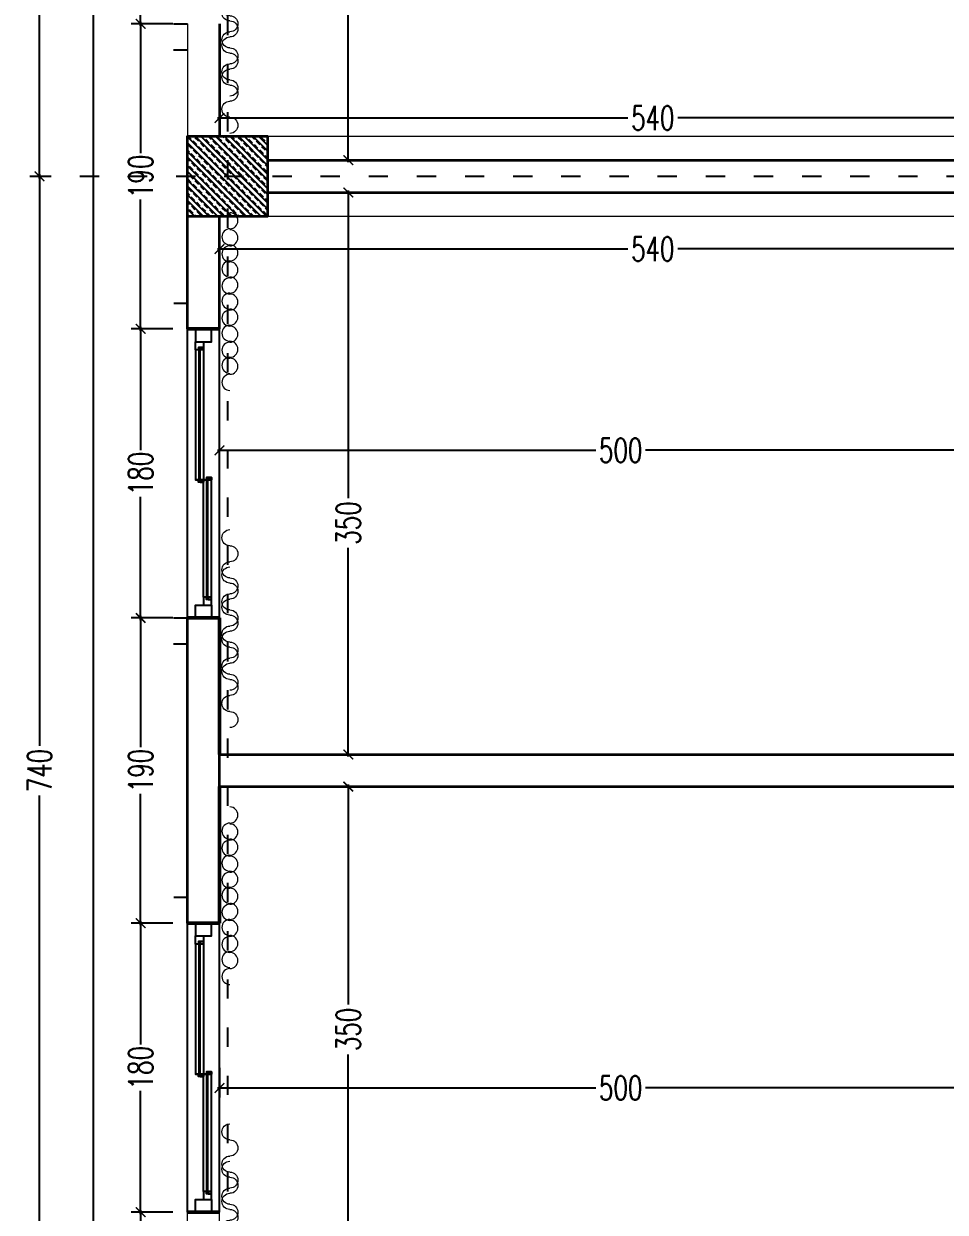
# Model space of a CAD drawing. Header units: centimetres. Extents: x -3207095 to 15275363, y -32656 to 4798027.
# Drawn here: x 697943 to 698517, y 4437435 to 4438175 of the extents above; entities that cross this region are included whole.
import ezdxf

# ---------------------------------------------------------------- set-up
doc = ezdxf.new("R2010")
doc.units = ezdxf.units.CM
doc.linetypes.add('ACAD_ISO03W100', pattern=[30, 12, -18])
doc.linetypes.add('DUZ', pattern=[500, 500])
doc.layers.get('0').update_dxf_attribs({"color": 1, "linetype": 'DUZ'})
for name, color, linetype in [('AGAC', 116, 'Continuous'), ('DIM', 1, 'DUZ'), ('KOLTAR_F', 145, 'Continuous'), ('PEN', 161, 'Continuous'), ('söve', 26, 'DUZ')]:
    doc.layers.add(name, color=color, linetype=linetype)
for name, color, linetype, lineweight in [('cam', 143, 'Continuous', 20), ('DUV', 220, 'Continuous', 50), ('DUVAR', 7, 'Continuous', 35), ('FE_PERDE', 205, 'Continuous', 15), ('gor25', 142, 'Continuous', 25), ('iç duvar', 7, 'Continuous', 50), ('KOLON_F', 3, 'Continuous', 35)]:
    doc.layers.add(name, color=color, linetype=linetype, lineweight=lineweight)
doc.styles.add('DIM', font='ROMANSTW.SHX', dxfattribs={"width": 0.7})
doc.dimstyles.new('1_100', dxfattribs={"dimtxt": 15, "dimasz": 6, "dimexe": 6, "dimexo": 0, "dimgap": 2, "dimtad": 0, "dimdec": 1, "dimzin": 11, "dimdsep": 46, "dimtxsty": 'DIM', "dimblk": 'ARCHTICK', "dimcen": 3, "dimdle": 1.25, "dimclrt": 2, "dimadec": 0, "dimazin": 0, "dimtfac": 1.25, "dimtdec": 1, "dimtix": 1, "dimtofl": 0, "dimtmove": 1, "dimatfit": 3, "dimldrblk": 'ARCHTICK', "dimfxl": 20, "dimfxlon": 1, "dimtolj": 1, "dimtzin": 0, "dimarcsym": 0})
pattern_1 = [(135, (5202457.566, 3777471.098), (-4.4901280605, -4.4901280605), []), (135, (5202457.566, 3777475.588), (-4.4901280605, -4.4901280605), [3.175, -1.5875])]
pattern_2 = [(135, (5203197.566, 3777471.098), (-4.4901280605, -4.4901280605), []), (135, (5203197.566, 3777475.588), (-4.4901280605, -4.4901280605), [3.175, -1.5875])]

# ---------------------------------------------------------------- blocks, each defined once
blk = doc.blocks.new('GEN_BLOCK00601')
at = {"linetype": 'Continuous', "ltscale": 50}
for centre, start, end in [((50, 50), 0, 180), ((250, 50), 0, 180), ((450, 50), 0, 180), ((650, 50), 0, 180), ((850, 50), 0, 180), ((150, 50), 180, 0), ((350, 50), 180, 0), ((550, 50), 180, 0), ((750, 50), 180, 0), ((950, 50), 180, 0)]:
    blk.add_arc(centre, 50, start, end, dxfattribs=at)
for tag in ['Sfb', 'FLOOR']:
    blk.add_attdef(tag, (0, 0), '', height=1)
blk = doc.blocks.new('_ArchTick')
at = {"color": 0, "linetype": 'ByBlock', "const_width": 0.15}
blk.add_lwpolyline([(-0.5, -0.5), (0.5, 0.5)], dxfattribs=at)
blk = doc.blocks.new('*D4723')
at = {"layer": 'Defpoints', "color": 0, "linetype": 'Continuous', "lineweight": 5, "transparency": 16777216}
for p in [(698015.99, 4438354.58), (698045.1, 4438354.58), (698045.1, 4438174.58)]:
    blk.add_point(p, dxfattribs=at)
at = {"layer": 'DIM', "color": 0, "linetype": 'Continuous', "lineweight": -2, "transparency": 16777216}
for p, q in [((698035.99, 4438354.58), (698009.99, 4438354.58)), ((698015.99, 4438355.83), (698015.99, 4438279.08)), ((698015.99, 4438173.33), (698015.99, 4438250.08)), ((698035.99, 4438174.58), (698009.99, 4438174.58))]:
    blk.add_line(p, q, dxfattribs=at)
at = {"layer": 'DIM', "color": 0, "linetype": 'Continuous', "lineweight": -2, "transparency": 16777216, "xscale": 6, "yscale": 6, "zscale": 6}
for p, rotation in [((698015.99, 4438354.58), 90), ((698015.99, 4438174.58), 270)]:
    blk.add_blockref('_ArchTick', p, dxfattribs=dict(at, rotation=rotation))
at = {"layer": 'DIM', "color": 2, "linetype": 'Continuous', "lineweight": 5, "transparency": 16777216, "insert": (698015.99, 4438264.58), "char_height": 15, "attachment_point": 5, "rotation": 90, "style": 'DIM'}
blk.add_mtext('\\A1;180', dxfattribs=at)
blk = doc.blocks.new('*D4724')
at = {"layer": 'Defpoints', "color": 0, "linetype": 'Continuous', "lineweight": 5, "transparency": 16777216}
for p in [(698045.1, 4438174.58), (698015.99, 4437984.58), (698045.1, 4437984.58)]:
    blk.add_point(p, dxfattribs=at)
at = {"layer": 'DIM', "color": 0, "linetype": 'Continuous', "lineweight": -2, "transparency": 16777216}
for p, q in [((698035.99, 4438174.58), (698009.99, 4438174.58)), ((698015.99, 4438175.83), (698015.99, 4438094.08)), ((698015.99, 4437983.33), (698015.99, 4438065.08)), ((698035.99, 4437984.58), (698009.99, 4437984.58))]:
    blk.add_line(p, q, dxfattribs=at)
at = {"layer": 'DIM', "color": 0, "linetype": 'Continuous', "lineweight": -2, "transparency": 16777216, "xscale": 6, "yscale": 6, "zscale": 6}
for p, rotation in [((698015.99, 4438174.58), 90), ((698015.99, 4437984.58), 270)]:
    blk.add_blockref('_ArchTick', p, dxfattribs=dict(at, rotation=rotation))
at = {"layer": 'DIM', "color": 2, "linetype": 'Continuous', "lineweight": 5, "transparency": 16777216, "insert": (698015.99, 4438079.58), "char_height": 15, "attachment_point": 5, "rotation": 90, "style": 'DIM'}
blk.add_mtext('\\A1;190', dxfattribs=at)
blk = doc.blocks.new('*D4725')
at = {"layer": 'Defpoints', "color": 0, "linetype": 'Continuous', "lineweight": 5, "transparency": 16777216}
for p in [(698015.99, 4437984.58), (698045.1, 4437984.58), (698045.1, 4437804.58)]:
    blk.add_point(p, dxfattribs=at)
at = {"layer": 'DIM', "color": 0, "linetype": 'Continuous', "lineweight": -2, "transparency": 16777216}
for p, q in [((698035.99, 4437984.58), (698009.99, 4437984.58)), ((698015.99, 4437985.83), (698015.99, 4437909.08)), ((698015.99, 4437803.33), (698015.99, 4437880.08)), ((698035.99, 4437804.58), (698009.99, 4437804.58))]:
    blk.add_line(p, q, dxfattribs=at)
at = {"layer": 'DIM', "color": 0, "linetype": 'Continuous', "lineweight": -2, "transparency": 16777216, "xscale": 6, "yscale": 6, "zscale": 6}
for p, rotation in [((698015.99, 4437984.58), 90), ((698015.99, 4437804.58), 270)]:
    blk.add_blockref('_ArchTick', p, dxfattribs=dict(at, rotation=rotation))
at = {"layer": 'DIM', "color": 2, "linetype": 'Continuous', "lineweight": 5, "transparency": 16777216, "insert": (698015.99, 4437894.58), "char_height": 15, "attachment_point": 5, "rotation": 90, "style": 'DIM'}
blk.add_mtext('\\A1;180', dxfattribs=at)
blk = doc.blocks.new('*D4726')
at = {"layer": 'Defpoints', "color": 0, "linetype": 'Continuous', "lineweight": 5, "transparency": 16777216}
for p in [(698015.99, 4437804.58), (698045.1, 4437804.58), (698045.1, 4437614.58)]:
    blk.add_point(p, dxfattribs=at)
at = {"layer": 'DIM', "color": 0, "linetype": 'Continuous', "lineweight": -2, "transparency": 16777216}
for p, q in [((698035.99, 4437804.58), (698009.99, 4437804.58)), ((698015.99, 4437805.83), (698015.99, 4437724.08)), ((698015.99, 4437613.33), (698015.99, 4437695.08)), ((698035.99, 4437614.58), (698009.99, 4437614.58))]:
    blk.add_line(p, q, dxfattribs=at)
at = {"layer": 'DIM', "color": 0, "linetype": 'Continuous', "lineweight": -2, "transparency": 16777216, "xscale": 6, "yscale": 6, "zscale": 6}
for p, rotation in [((698015.99, 4437804.58), 90), ((698015.99, 4437614.58), 270)]:
    blk.add_blockref('_ArchTick', p, dxfattribs=dict(at, rotation=rotation))
at = {"layer": 'DIM', "color": 2, "linetype": 'Continuous', "lineweight": 5, "transparency": 16777216, "insert": (698015.99, 4437709.58), "char_height": 15, "attachment_point": 5, "rotation": 90, "style": 'DIM'}
blk.add_mtext('\\A1;190', dxfattribs=at)
blk = doc.blocks.new('*D4727')
at = {"layer": 'Defpoints', "color": 0, "linetype": 'Continuous', "lineweight": 5, "transparency": 16777216}
for p in [(698015.99, 4437614.58), (698045.1, 4437614.58), (698045.1, 4437434.58)]:
    blk.add_point(p, dxfattribs=at)
at = {"layer": 'DIM', "color": 0, "linetype": 'Continuous', "lineweight": -2, "transparency": 16777216}
for p, q in [((698035.99, 4437614.58), (698009.99, 4437614.58)), ((698015.99, 4437615.83), (698015.99, 4437539.08)), ((698015.99, 4437433.33), (698015.99, 4437510.08)), ((698035.99, 4437434.58), (698009.99, 4437434.58))]:
    blk.add_line(p, q, dxfattribs=at)
at = {"layer": 'DIM', "color": 0, "linetype": 'Continuous', "lineweight": -2, "transparency": 16777216, "xscale": 6, "yscale": 6, "zscale": 6}
for p, rotation in [((698015.99, 4437614.58), 90), ((698015.99, 4437434.58), 270)]:
    blk.add_blockref('_ArchTick', p, dxfattribs=dict(at, rotation=rotation))
at = {"layer": 'DIM', "color": 2, "linetype": 'Continuous', "lineweight": 5, "transparency": 16777216, "insert": (698015.99, 4437524.58), "char_height": 15, "attachment_point": 5, "rotation": 90, "style": 'DIM'}
blk.add_mtext('\\A1;180', dxfattribs=at)
blk = doc.blocks.new('*D4728')
at = {"layer": 'Defpoints', "color": 0, "linetype": 'Continuous', "lineweight": 5, "transparency": 16777216}
for p in [(698015.99, 4437434.58), (698045.1, 4437434.58), (698045.1, 4437244.58)]:
    blk.add_point(p, dxfattribs=at)
at = {"layer": 'DIM', "color": 0, "linetype": 'Continuous', "lineweight": -2, "transparency": 16777216}
for p, q in [((698035.99, 4437434.58), (698009.99, 4437434.58)), ((698015.99, 4437435.83), (698015.99, 4437354.08)), ((698015.99, 4437243.33), (698015.99, 4437325.08)), ((698035.99, 4437244.58), (698009.99, 4437244.58))]:
    blk.add_line(p, q, dxfattribs=at)
at = {"layer": 'DIM', "color": 0, "linetype": 'Continuous', "lineweight": -2, "transparency": 16777216, "xscale": 6, "yscale": 6, "zscale": 6}
for p, rotation in [((698015.99, 4437434.58), 90), ((698015.99, 4437244.58), 270)]:
    blk.add_blockref('_ArchTick', p, dxfattribs=dict(at, rotation=rotation))
at = {"layer": 'DIM', "color": 2, "linetype": 'Continuous', "lineweight": 5, "transparency": 16777216, "insert": (698015.99, 4437339.58), "char_height": 15, "attachment_point": 5, "rotation": 90, "style": 'DIM'}
blk.add_mtext('\\A1;190', dxfattribs=at)
blk = doc.blocks.new('*D5168')
at = {"layer": 'Defpoints', "color": 0, "linetype": 'Continuous', "lineweight": 5, "transparency": 16777216}
for p in [(697960.17, 4438819.58), (697953, 4438079.58), (697960.17, 4438079.58)]:
    blk.add_point(p, dxfattribs=at)
at = {"layer": 'DIM', "color": 0, "linetype": 'Continuous', "lineweight": -2, "transparency": 16777216}
for p, q in [((697960.17, 4438819.58), (697947, 4438819.58)), ((697953, 4438820.83), (697953, 4438465.08)), ((697953, 4438078.33), (697953, 4438434.08)), ((697960.17, 4438079.58), (697947, 4438079.58))]:
    blk.add_line(p, q, dxfattribs=at)
at = {"layer": 'DIM', "color": 0, "linetype": 'Continuous', "lineweight": -2, "transparency": 16777216, "xscale": 6, "yscale": 6, "zscale": 6}
for p, rotation in [((697953, 4438819.58), 90), ((697953, 4438079.58), 270)]:
    blk.add_blockref('_ArchTick', p, dxfattribs=dict(at, rotation=rotation))
at = {"layer": 'DIM', "color": 2, "linetype": 'Continuous', "lineweight": 5, "transparency": 16777216, "insert": (697953, 4438449.58), "char_height": 15, "attachment_point": 5, "rotation": 90, "style": 'DIM'}
blk.add_mtext('\\A1;740', dxfattribs=at)
blk = doc.blocks.new('*D5169')
at = {"layer": 'Defpoints', "color": 0, "linetype": 'Continuous', "lineweight": 5, "transparency": 16777216}
for p in [(697960.17, 4438079.58), (697953, 4437339.58), (697960.17, 4437339.58)]:
    blk.add_point(p, dxfattribs=at)
at = {"layer": 'DIM', "color": 0, "linetype": 'Continuous', "lineweight": -2, "transparency": 16777216}
for p, q in [((697960.17, 4438079.58), (697947, 4438079.58)), ((697953, 4438080.83), (697953, 4437725.08)), ((697953, 4437338.33), (697953, 4437694.08)), ((697960.17, 4437339.58), (697947, 4437339.58))]:
    blk.add_line(p, q, dxfattribs=at)
at = {"layer": 'DIM', "color": 0, "linetype": 'Continuous', "lineweight": -2, "transparency": 16777216, "xscale": 6, "yscale": 6, "zscale": 6}
for p, rotation in [((697953, 4438079.58), 90), ((697953, 4437339.58), 270)]:
    blk.add_blockref('_ArchTick', p, dxfattribs=dict(at, rotation=rotation))
at = {"layer": 'DIM', "color": 2, "linetype": 'Continuous', "lineweight": 5, "transparency": 16777216, "insert": (697953, 4437709.58), "char_height": 15, "attachment_point": 5, "rotation": 90, "style": 'DIM'}
blk.add_mtext('\\A1;740', dxfattribs=at)
blk = doc.blocks.new('*D5172')
at = {"layer": 'Defpoints', "color": 0, "linetype": 'Continuous', "lineweight": 5, "transparency": 16777216}
for p in [(697986.53, 4439884.58), (698009.99, 4439884.58), (698009.99, 4436944.58)]:
    blk.add_point(p, dxfattribs=at)
at = {"layer": 'DIM', "color": 0, "linetype": 'Continuous', "lineweight": -2, "transparency": 16777216}
for p, q in [((698006.53, 4439884.58), (697980.53, 4439884.58)), ((697986.53, 4439885.83), (697986.53, 4438435.08)), ((697986.53, 4436943.33), (697986.53, 4438394.08)), ((698006.53, 4436944.58), (697980.53, 4436944.58))]:
    blk.add_line(p, q, dxfattribs=at)
at = {"layer": 'DIM', "color": 0, "linetype": 'Continuous', "lineweight": -2, "transparency": 16777216, "xscale": 6, "yscale": 6, "zscale": 6}
for p, rotation in [((697986.53, 4439884.58), 90), ((697986.53, 4436944.58), 270)]:
    blk.add_blockref('_ArchTick', p, dxfattribs=dict(at, rotation=rotation))
at = {"layer": 'DIM', "color": 2, "linetype": 'Continuous', "lineweight": 5, "transparency": 16777216, "insert": (697986.53, 4438414.58), "char_height": 15, "attachment_point": 5, "rotation": 90, "style": 'DIM'}
blk.add_mtext('\\A1;2940', dxfattribs=at)
blk = doc.blocks.new('*D5212')
at = {"layer": 'Defpoints', "color": 0, "linetype": 'Continuous', "lineweight": 5, "transparency": 16777216}
for p in [(698095.1, 4438439.58), (698105.93, 4438089.58), (698145.37, 4438089.58)]:
    blk.add_point(p, dxfattribs=at)
at = {"layer": 'DIM', "color": 0, "linetype": 'Continuous', "lineweight": -2, "transparency": 16777216}
for p, q in [((698125.37, 4438439.58), (698151.37, 4438439.58)), ((698145.37, 4438440.83), (698145.37, 4438310.74)), ((698145.37, 4438088.33), (698145.37, 4438279.74)), ((698125.37, 4438089.58), (698151.37, 4438089.58))]:
    blk.add_line(p, q, dxfattribs=at)
at = {"layer": 'DIM', "color": 0, "linetype": 'Continuous', "lineweight": -2, "transparency": 16777216, "xscale": 6, "yscale": 6, "zscale": 6}
for p, rotation in [((698145.37, 4438439.58), 90), ((698145.37, 4438089.58), 270)]:
    blk.add_blockref('_ArchTick', p, dxfattribs=dict(at, rotation=rotation))
at = {"layer": 'DIM', "color": 2, "linetype": 'Continuous', "lineweight": 5, "transparency": 16777216, "insert": (698145.37, 4438295.24), "char_height": 15, "attachment_point": 5, "rotation": 90, "style": 'DIM'}
blk.add_mtext('\\A1;350', dxfattribs=at)
blk = doc.blocks.new('*D5213')
at = {"layer": 'Defpoints', "color": 0, "linetype": 'Continuous', "lineweight": 5, "transparency": 16777216}
for p in [(698105.93, 4438069.58), (698105.93, 4437719.58), (698145.37, 4437719.58)]:
    blk.add_point(p, dxfattribs=at)
at = {"layer": 'DIM', "color": 0, "linetype": 'Continuous', "lineweight": -2, "transparency": 16777216}
for p, q in [((698125.37, 4438069.58), (698151.37, 4438069.58)), ((698145.37, 4438070.83), (698145.37, 4437879.2)), ((698145.37, 4437718.33), (698145.37, 4437848.2)), ((698125.37, 4437719.58), (698151.37, 4437719.58))]:
    blk.add_line(p, q, dxfattribs=at)
at = {"layer": 'DIM', "color": 0, "linetype": 'Continuous', "lineweight": -2, "transparency": 16777216, "xscale": 6, "yscale": 6, "zscale": 6}
for p, rotation in [((698145.37, 4438069.58), 90), ((698145.37, 4437719.58), 270)]:
    blk.add_blockref('_ArchTick', p, dxfattribs=dict(at, rotation=rotation))
at = {"layer": 'DIM', "color": 2, "linetype": 'Continuous', "lineweight": 5, "transparency": 16777216, "insert": (698145.37, 4437863.7), "char_height": 15, "attachment_point": 5, "rotation": 90, "style": 'DIM'}
blk.add_mtext('\\A1;350', dxfattribs=at)
blk = doc.blocks.new('*D5214')
at = {"layer": 'Defpoints', "color": 0, "linetype": 'Continuous', "lineweight": 5, "transparency": 16777216}
for p in [(698105.93, 4437699.58), (698105.93, 4437349.58), (698145.37, 4437349.58)]:
    blk.add_point(p, dxfattribs=at)
at = {"layer": 'DIM', "color": 0, "linetype": 'Continuous', "lineweight": -2, "transparency": 16777216}
for p, q in [((698125.37, 4437699.58), (698151.37, 4437699.58)), ((698145.37, 4437700.83), (698145.37, 4437563.88)), ((698145.37, 4437348.33), (698145.37, 4437532.88)), ((698125.37, 4437349.58), (698151.37, 4437349.58))]:
    blk.add_line(p, q, dxfattribs=at)
at = {"layer": 'DIM', "color": 0, "linetype": 'Continuous', "lineweight": -2, "transparency": 16777216, "xscale": 6, "yscale": 6, "zscale": 6}
for p, rotation in [((698145.37, 4437699.58), 90), ((698145.37, 4437349.58), 270)]:
    blk.add_blockref('_ArchTick', p, dxfattribs=dict(at, rotation=rotation))
at = {"layer": 'DIM', "color": 2, "linetype": 'Continuous', "lineweight": 5, "transparency": 16777216, "insert": (698145.37, 4437548.38), "char_height": 15, "attachment_point": 5, "rotation": 90, "style": 'DIM'}
blk.add_mtext('\\A1;350', dxfattribs=at)
blk = doc.blocks.new('*D5262')
at = {"layer": 'Defpoints', "color": 0, "linetype": 'Continuous', "lineweight": 5, "transparency": 16777216}
for p in [(698065.1, 4438034.36), (698065.1, 4438033.27), (698605.1, 4438035.58)]:
    blk.add_point(p, dxfattribs=at)
at = {"layer": 'DIM', "color": 0, "linetype": 'Continuous', "lineweight": -2, "transparency": 16777216}
for p, q in [((698065.1, 4438033.27), (698065.1, 4438040.36)), ((698063.85, 4438034.36), (698319.6, 4438034.36)), ((698606.35, 4438034.36), (698350.6, 4438034.36)), ((698605.1, 4438035.58), (698605.1, 4438028.36))]:
    blk.add_line(p, q, dxfattribs=at)
at = {"layer": 'DIM', "color": 0, "linetype": 'Continuous', "lineweight": -2, "transparency": 16777216, "xscale": 6, "yscale": 6, "zscale": 6, "rotation": 180}
blk.add_blockref('_ArchTick', (698065.1, 4438034.36), dxfattribs=at)
at = {"layer": 'DIM', "color": 0, "linetype": 'Continuous', "lineweight": -2, "transparency": 16777216, "xscale": 6, "yscale": 6, "zscale": 6}
blk.add_blockref('_ArchTick', (698605.1, 4438034.36), dxfattribs=at)
at = {"layer": 'DIM', "color": 2, "linetype": 'Continuous', "lineweight": 5, "transparency": 16777216, "insert": (698335.1, 4438034.36), "char_height": 15, "attachment_point": 5, "style": 'DIM'}
blk.add_mtext('\\A1;540', dxfattribs=at)
blk = doc.blocks.new('*D5275')
at = {"layer": 'Defpoints', "color": 0, "linetype": 'Continuous', "lineweight": 5, "transparency": 16777216}
for p in [(698065.1, 4437909), (698065.1, 4437894.58), (698565.1, 4437894.58)]:
    blk.add_point(p, dxfattribs=at)
at = {"layer": 'DIM', "color": 0, "linetype": 'Continuous', "lineweight": -2, "transparency": 16777216}
for p, q in [((698065.1, 4437894.58), (698065.1, 4437915)), ((698565.1, 4437894.58), (698565.1, 4437915)), ((698063.85, 4437909), (698299.6, 4437909)), ((698566.35, 4437909), (698330.6, 4437909))]:
    blk.add_line(p, q, dxfattribs=at)
at = {"layer": 'DIM', "color": 0, "linetype": 'Continuous', "lineweight": -2, "transparency": 16777216, "xscale": 6, "yscale": 6, "zscale": 6, "rotation": 180}
blk.add_blockref('_ArchTick', (698065.1, 4437909), dxfattribs=at)
at = {"layer": 'DIM', "color": 0, "linetype": 'Continuous', "lineweight": -2, "transparency": 16777216, "xscale": 6, "yscale": 6, "zscale": 6}
blk.add_blockref('_ArchTick', (698565.1, 4437909), dxfattribs=at)
at = {"layer": 'DIM', "color": 2, "linetype": 'Continuous', "lineweight": 5, "transparency": 16777216, "insert": (698315.1, 4437909), "char_height": 15, "attachment_point": 5, "style": 'DIM'}
blk.add_mtext('\\A1;500', dxfattribs=at)
blk = doc.blocks.new('*D5302')
at = {"layer": 'Defpoints', "color": 0, "linetype": 'Continuous', "lineweight": 5, "transparency": 16777216}
for p in [(698065.1, 4437524.58), (698565.1, 4437524.58), (698065.1, 4437511.97)]:
    blk.add_point(p, dxfattribs=at)
at = {"layer": 'DIM', "color": 0, "linetype": 'Continuous', "lineweight": -2, "transparency": 16777216}
for p, q in [((698065.1, 4437524.58), (698065.1, 4437505.97)), ((698565.1, 4437524.58), (698565.1, 4437505.97)), ((698063.85, 4437511.97), (698299.6, 4437511.97)), ((698566.35, 4437511.97), (698330.6, 4437511.97))]:
    blk.add_line(p, q, dxfattribs=at)
at = {"layer": 'DIM', "color": 0, "linetype": 'Continuous', "lineweight": -2, "transparency": 16777216, "xscale": 6, "yscale": 6, "zscale": 6, "rotation": 180}
blk.add_blockref('_ArchTick', (698065.1, 4437511.97), dxfattribs=at)
at = {"layer": 'DIM', "color": 0, "linetype": 'Continuous', "lineweight": -2, "transparency": 16777216, "xscale": 6, "yscale": 6, "zscale": 6}
blk.add_blockref('_ArchTick', (698565.1, 4437511.97), dxfattribs=at)
at = {"layer": 'DIM', "color": 2, "linetype": 'Continuous', "lineweight": 5, "transparency": 16777216, "insert": (698315.1, 4437511.97), "char_height": 15, "attachment_point": 5, "style": 'DIM'}
blk.add_mtext('\\A1;500', dxfattribs=at)
blk = doc.blocks.new('*D5308')
at = {"layer": 'Defpoints', "color": 0, "linetype": 'Continuous', "lineweight": 5, "transparency": 16777216}
for p in [(698065.1, 4438115.91), (698065.1, 4438115.91), (698605.1, 4438115.91)]:
    blk.add_point(p, dxfattribs=at)
at = {"layer": 'DIM', "color": 0, "linetype": 'Continuous', "lineweight": -2, "transparency": 16777216}
for p, q in [((698065.1, 4438115.91), (698065.1, 4438121.91)), ((698605.1, 4438115.91), (698605.1, 4438121.91)), ((698063.85, 4438115.91), (698319.6, 4438115.91)), ((698606.35, 4438115.91), (698350.6, 4438115.91))]:
    blk.add_line(p, q, dxfattribs=at)
at = {"layer": 'DIM', "color": 0, "linetype": 'Continuous', "lineweight": -2, "transparency": 16777216, "xscale": 6, "yscale": 6, "zscale": 6, "rotation": 180}
blk.add_blockref('_ArchTick', (698065.1, 4438115.91), dxfattribs=at)
at = {"layer": 'DIM', "color": 0, "linetype": 'Continuous', "lineweight": -2, "transparency": 16777216, "xscale": 6, "yscale": 6, "zscale": 6}
blk.add_blockref('_ArchTick', (698605.1, 4438115.91), dxfattribs=at)
at = {"layer": 'DIM', "color": 2, "linetype": 'Continuous', "lineweight": 5, "transparency": 16777216, "insert": (698335.1, 4438115.91), "char_height": 15, "attachment_point": 5, "style": 'DIM'}
blk.add_mtext('\\A1;540', dxfattribs=at)

msp = doc.modelspace()

# ---------------------------------------------------------------- hatches: boundary and pattern name
at = {"layer": 'KOLTAR_F'}
h = msp.add_hatch(dxfattribs=at)
h.set_pattern_fill('ANSI33', color=256, angle=90, style=0)
h.set_pattern_definition(pattern_1)
h.paths.add_polyline_path([(698045.1, 4438054.58), (698045.1, 4438104.58), (698095.1, 4438104.58), (698095.1, 4438054.58)])
h = msp.add_hatch(dxfattribs=at)
h.set_pattern_fill('ANSI33', color=256, angle=90, style=0)
h.set_pattern_definition(pattern_1)
h.paths.add_polyline_path([(698045.1, 4438054.58), (698045.1, 4438104.58), (698095.1, 4438104.58), (698095.1, 4438054.58)])
h = msp.add_hatch(dxfattribs=at)
h.set_pattern_fill('ANSI33', color=256, angle=90, style=0)
h.set_pattern_definition(pattern_2)
h.paths.add_polyline_path([(698045.1, 4438054.58), (698045.1, 4438104.58), (698095.1, 4438104.58), (698095.1, 4438054.58)])
h = msp.add_hatch(dxfattribs=at)
h.set_pattern_fill('ANSI33', color=256, angle=90, style=0)
h.set_pattern_definition(pattern_2)
h.paths.add_polyline_path([(698045.1, 4438054.58), (698045.1, 4438104.58), (698095.1, 4438104.58), (698095.1, 4438054.58)])
h = msp.add_hatch(dxfattribs=at)
h.set_pattern_fill('ANSI33', color=256, angle=90, style=0)
h.set_pattern_definition(pattern_2)
h.paths.add_polyline_path([(698045.1, 4438054.58), (698045.1, 4438104.58), (698095.1, 4438104.58), (698095.1, 4438054.58)])
h = msp.add_hatch(dxfattribs=at)
h.set_pattern_fill('ANSI33', color=256, angle=90, style=0)
h.set_pattern_definition(pattern_2)
h.paths.add_polyline_path([(698045.1, 4438054.58), (698045.1, 4438104.58), (698095.1, 4438104.58), (698095.1, 4438054.58)])

# ---------------------------------------------------------------- linework, layer by layer
at = {"color": 232, "linetype": 'ACAD_ISO03W100'}
for p, q in [((698070.1, 4439979.58), (698070.1, 4436849.58)), ((701890.1, 4438079.58), (697950.1, 4438079.58))]:
    msp.add_line(p, q, dxfattribs=at)
at = {"layer": 'AGAC'}
for p, q in [((698045.1, 4437804.58), (698045.1, 4437984.58)), ((698045.1, 4437804.58), (698045.1, 4437984.58)), ((698045.1, 4437804.58), (698045.1, 4437984.58)), ((698065.1, 4437804.58), (698065.1, 4437984.58)), ((698065.1, 4437804.58), (698065.1, 4437984.58)), ((698065.1, 4437804.58), (698065.1, 4437984.58)), ((698045.1, 4437434.58), (698045.1, 4437614.58)), ((698045.1, 4437434.58), (698045.1, 4437614.58)), ((698045.1, 4437434.58), (698045.1, 4437614.58)), ((698065.1, 4437434.58), (698065.1, 4437614.58)), ((698065.1, 4437434.58), (698065.1, 4437614.58)), ((698065.1, 4437434.58), (698065.1, 4437614.58))]:
    msp.add_line(p, q, dxfattribs=at)
at = {"layer": 'cam'}
for p, q in [((698052.1, 4437973.08), (698052.1, 4437889.08)), ((698052.1, 4437973.08), (698052.1, 4437889.08)), ((698052.1, 4437973.08), (698052.1, 4437889.08)), ((698052.6, 4437973.08), (698052.6, 4437889.08)), ((698052.6, 4437973.08), (698052.6, 4437889.08)), ((698052.6, 4437973.08), (698052.6, 4437889.08)), ((698053.1, 4437973.08), (698053.1, 4437889.08)), ((698053.1, 4437973.08), (698053.1, 4437889.08)), ((698053.1, 4437973.08), (698053.1, 4437889.08)), ((698057.1, 4437816.08), (698057.1, 4437892.08)), ((698057.1, 4437816.08), (698057.1, 4437892.08)), ((698057.1, 4437816.08), (698057.1, 4437892.08)), ((698057.6, 4437816.08), (698057.6, 4437892.08)), ((698057.6, 4437816.08), (698057.6, 4437892.08)), ((698057.6, 4437816.08), (698057.6, 4437892.08)), ((698058.1, 4437816.08), (698058.1, 4437892.08)), ((698058.1, 4437816.08), (698058.1, 4437892.08)), ((698058.1, 4437816.08), (698058.1, 4437892.08)), ((698052.1, 4437603.08), (698052.1, 4437519.08)), ((698052.1, 4437603.08), (698052.1, 4437519.08)), ((698052.1, 4437603.08), (698052.1, 4437519.08)), ((698052.6, 4437603.08), (698052.6, 4437519.08)), ((698052.6, 4437603.08), (698052.6, 4437519.08)), ((698052.6, 4437603.08), (698052.6, 4437519.08)), ((698053.1, 4437603.08), (698053.1, 4437519.08)), ((698053.1, 4437603.08), (698053.1, 4437519.08)), ((698053.1, 4437603.08), (698053.1, 4437519.08)), ((698057.1, 4437446.08), (698057.1, 4437522.08)), ((698057.1, 4437446.08), (698057.1, 4437522.08)), ((698057.1, 4437446.08), (698057.1, 4437522.08)), ((698057.6, 4437446.08), (698057.6, 4437522.08)), ((698057.6, 4437446.08), (698057.6, 4437522.08)), ((698057.6, 4437446.08), (698057.6, 4437522.08)), ((698058.1, 4437446.08), (698058.1, 4437522.08)), ((698058.1, 4437446.08), (698058.1, 4437522.08)), ((698058.1, 4437446.08), (698058.1, 4437522.08))]:
    msp.add_line(p, q, dxfattribs=at)
at = {"layer": 'DUV'}
for p, q in [((698065.1, 4437984.58), (698045.1, 4437984.58)), ((698065.1, 4437984.58), (698045.1, 4437984.58)), ((698065.1, 4437984.58), (698045.1, 4437984.58)), ((698065.1, 4437984.58), (698045.1, 4437984.58)), ((698065.1, 4437984.58), (698045.1, 4437984.58)), ((698065.1, 4437804.58), (698045.1, 4437804.58)), ((698065.1, 4437804.58), (698045.1, 4437804.58)), ((698065.1, 4437804.58), (698045.1, 4437804.58)), ((698065.1, 4437804.58), (698045.1, 4437804.58)), ((698065.1, 4437804.58), (698045.1, 4437804.58)), ((698065.1, 4437804.58), (698065.1, 4437719.58)), ((698065.1, 4437614.58), (698065.1, 4437699.58)), ((698065.1, 4437614.58), (698045.1, 4437614.58)), ((698065.1, 4437614.58), (698045.1, 4437614.58)), ((698065.1, 4437614.58), (698045.1, 4437614.58)), ((698065.1, 4437614.58), (698045.1, 4437614.58)), ((698065.1, 4437614.58), (698045.1, 4437614.58)), ((698065.1, 4437614.58), (698045.1, 4437614.58)), ((698065.1, 4437614.58), (698045.1, 4437614.58)), ((698065.1, 4437434.58), (698045.1, 4437434.58)), ((698065.1, 4437434.58), (698045.1, 4437434.58)), ((698065.1, 4437434.58), (698045.1, 4437434.58)), ((698065.1, 4437434.58), (698045.1, 4437434.58)), ((698065.1, 4437434.58), (698045.1, 4437434.58)), ((698065.1, 4437434.58), (698045.1, 4437434.58)), ((698065.1, 4437434.58), (698045.1, 4437434.58))]:
    msp.add_line(p, q, dxfattribs=at)
at = {"layer": 'DUVAR'}
for p, q in [((698065.1, 4438174.58), (698065.1, 4438104.58)), ((698065.1, 4438174.58), (698065.1, 4438104.58)), ((698095.1, 4438089.58), (698565.1, 4438089.58)), ((698095.1, 4438069.58), (698565.1, 4438069.58)), ((698045.1, 4437984.58), (698045.1, 4438054.58)), ((698045.1, 4437984.58), (698045.1, 4438054.58)), ((698065.1, 4437984.58), (698065.1, 4438054.58)), ((698065.1, 4437984.58), (698065.1, 4438054.58)), ((698065.1, 4437984.58), (698045.1, 4437984.58)), ((698065.1, 4437984.58), (698045.1, 4437984.58)), ((698065.1, 4437984.58), (698045.1, 4437984.58)), ((698065.1, 4437804.58), (698045.1, 4437804.58)), ((698045.1, 4437614.58), (698045.1, 4437804.58)), ((698065.1, 4437804.58), (698045.1, 4437804.58)), ((698045.1, 4437614.58), (698045.1, 4437804.58)), ((698065.1, 4437804.58), (698045.1, 4437804.58)), ((698065.1, 4437614.58), (698065.1, 4437804.58)), ((698065.1, 4437614.58), (698065.1, 4437804.58)), ((698065.1, 4437719.58), (698065.1, 4437804.58)), ((698065.1, 4437719.58), (698565.1, 4437719.58)), ((698065.1, 4437699.58), (698565.1, 4437699.58)), ((698065.1, 4437699.58), (698065.1, 4437614.58)), ((698065.1, 4437614.58), (698045.1, 4437614.58)), ((698065.1, 4437614.58), (698045.1, 4437614.58)), ((698065.1, 4437614.58), (698045.1, 4437614.58)), ((698065.1, 4437434.58), (698045.1, 4437434.58)), ((698065.1, 4437434.58), (698045.1, 4437434.58)), ((698065.1, 4437434.58), (698045.1, 4437434.58))]:
    msp.add_line(p, q, dxfattribs=at)
at = {"layer": 'gor25'}
for p, q in [((698050.1, 4437971.58), (698050.1, 4437890.58)), ((698050.1, 4437971.58), (698050.1, 4437890.58)), ((698050.1, 4437971.58), (698050.1, 4437890.58)), ((698055.1, 4437971.58), (698055.1, 4437890.58)), ((698055.1, 4437971.58), (698055.1, 4437890.58)), ((698055.1, 4437971.58), (698055.1, 4437890.58)), ((698055.1, 4437817.58), (698055.1, 4437890.58)), ((698055.1, 4437817.58), (698055.1, 4437890.58)), ((698055.1, 4437817.58), (698055.1, 4437890.58)), ((698060.1, 4437817.58), (698060.1, 4437890.58)), ((698060.1, 4437817.58), (698060.1, 4437890.58)), ((698060.1, 4437817.58), (698060.1, 4437890.58)), ((698050.1, 4437601.58), (698050.1, 4437520.58)), ((698050.1, 4437601.58), (698050.1, 4437520.58)), ((698050.1, 4437601.58), (698050.1, 4437520.58)), ((698055.1, 4437601.58), (698055.1, 4437520.58)), ((698055.1, 4437601.58), (698055.1, 4437520.58)), ((698055.1, 4437601.58), (698055.1, 4437520.58)), ((698055.1, 4437447.58), (698055.1, 4437520.58)), ((698055.1, 4437447.58), (698055.1, 4437520.58)), ((698055.1, 4437447.58), (698055.1, 4437520.58)), ((698060.1, 4437447.58), (698060.1, 4437520.58)), ((698060.1, 4437447.58), (698060.1, 4437520.58)), ((698060.1, 4437447.58), (698060.1, 4437520.58))]:
    msp.add_line(p, q, dxfattribs=at)
at = {"layer": 'iç duvar', "color": 7, "lineweight": 18}
for p, q in [((698045.1, 4438174.58), (698045.1, 4438104.58)), ((698045.1, 4438174.58), (698045.1, 4438104.58)), ((698045.1, 4438174.58), (698045.1, 4438104.58)), ((698065.1, 4438174.58), (698065.1, 4438104.58)), ((698045.1, 4437984.58), (698045.1, 4438054.58)), ((698065.1, 4437984.58), (698065.1, 4438054.58)), ((698045.1, 4437614.58), (698045.1, 4437804.58)), ((698045.1, 4437244.58), (698045.1, 4437434.58)), ((698065.1, 4437244.58), (698065.1, 4437434.58))]:
    msp.add_line(p, q, dxfattribs=at)
at = {"layer": 'iç duvar', "color": 252, "linetype": 'Continuous', "lineweight": 5, "true_color": 0x939598}
for p, q in [((698095.1, 4438104.58), (698565.1, 4438104.58)), ((698565.1, 4438054.58), (698095.1, 4438054.58))]:
    msp.add_line(p, q, dxfattribs=at)
at = {"layer": 'KOLON_F'}
msp.add_lwpolyline([(698045.1, 4438054.58), (698045.1, 4438104.58), (698095.1, 4438104.58), (698095.1, 4438054.58)], close=True, dxfattribs=at)
msp.add_lwpolyline([(698045.1, 4438054.58), (698045.1, 4438104.58), (698095.1, 4438104.58), (698095.1, 4438054.58)], close=True, dxfattribs=at)
msp.add_lwpolyline([(698045.1, 4438054.58), (698045.1, 4438104.58), (698095.1, 4438104.58), (698095.1, 4438054.58)], close=True, dxfattribs=at)
msp.add_lwpolyline([(698045.1, 4438054.58), (698045.1, 4438104.58), (698095.1, 4438104.58), (698095.1, 4438054.58)], close=True, dxfattribs=at)
msp.add_lwpolyline([(698045.1, 4438054.58), (698045.1, 4438104.58), (698095.1, 4438104.58), (698095.1, 4438054.58)], close=True, dxfattribs=at)
msp.add_lwpolyline([(698045.1, 4438054.58), (698045.1, 4438104.58), (698095.1, 4438104.58), (698095.1, 4438054.58)], close=True, dxfattribs=at)
at = {"layer": 'PEN'}
for points in [[(698050.1, 4437976.58), (698050.1, 4437976.58), (698060.1, 4437976.58), (698060.1, 4437984.58), (698060.1, 4437984.58), (698050.1, 4437984.58), (698050.1, 4437984.58), (698050.1, 4437984.58), (698050.1, 4437976.58)], [(698050.1, 4437976.58), (698050.1, 4437976.58), (698060.1, 4437976.58), (698060.1, 4437984.58), (698060.1, 4437984.58), (698050.1, 4437984.58), (698050.1, 4437984.58), (698050.1, 4437984.58), (698050.1, 4437976.58)], [(698050.1, 4437976.58), (698050.1, 4437976.58), (698060.1, 4437976.58), (698060.1, 4437984.58), (698060.1, 4437984.58), (698050.1, 4437984.58), (698050.1, 4437984.58), (698050.1, 4437984.58), (698050.1, 4437976.58)], [(698050.1, 4437976.58), (698050.1, 4437976.58), (698055.1, 4437976.58), (698055.1, 4437973.08), (698053.1, 4437973.08), (698052.1, 4437973.08), (698052.1, 4437971.58), (698050.1, 4437971.58), (698050.1, 4437976.58)], [(698050.1, 4437976.58), (698050.1, 4437976.58), (698055.1, 4437976.58), (698055.1, 4437973.08), (698053.1, 4437973.08), (698052.1, 4437973.08), (698052.1, 4437971.58), (698050.1, 4437971.58), (698050.1, 4437976.58)], [(698050.1, 4437976.58), (698050.1, 4437976.58), (698055.1, 4437976.58), (698055.1, 4437973.08), (698053.1, 4437973.08), (698052.1, 4437973.08), (698052.1, 4437971.58), (698050.1, 4437971.58), (698050.1, 4437976.58)], [(698055.1, 4437973.08), (698055.1, 4437971.58), (698053.1, 4437971.58), (698053.1, 4437973.08)], [(698055.1, 4437973.08), (698055.1, 4437971.58), (698053.1, 4437971.58), (698053.1, 4437973.08)], [(698055.1, 4437973.08), (698055.1, 4437971.58), (698053.1, 4437971.58), (698053.1, 4437973.08)], [(698055.1, 4437890.58), (698055.1, 4437890.58), (698060.1, 4437890.58), (698060.1, 4437892.08), (698058.1, 4437892.08), (698057.1, 4437892.08), (698057.1, 4437890.58), (698055.1, 4437890.58), (698055.1, 4437890.58)], [(698055.1, 4437890.58), (698055.1, 4437890.58), (698060.1, 4437890.58), (698060.1, 4437892.08), (698058.1, 4437892.08), (698057.1, 4437892.08), (698057.1, 4437890.58), (698055.1, 4437890.58), (698055.1, 4437890.58)], [(698055.1, 4437890.58), (698055.1, 4437890.58), (698060.1, 4437890.58), (698060.1, 4437892.08), (698058.1, 4437892.08), (698057.1, 4437892.08), (698057.1, 4437890.58), (698055.1, 4437890.58), (698055.1, 4437890.58)], [(698060.1, 4437892.08), (698060.1, 4437890.58), (698058.1, 4437890.58), (698058.1, 4437892.08)], [(698060.1, 4437892.08), (698060.1, 4437890.58), (698058.1, 4437890.58), (698058.1, 4437892.08)], [(698060.1, 4437892.08), (698060.1, 4437890.58), (698058.1, 4437890.58), (698058.1, 4437892.08)], [(698050.1, 4437890.58), (698050.1, 4437890.58), (698055.1, 4437890.58), (698055.1, 4437889.08), (698053.1, 4437889.08), (698052.1, 4437889.08), (698052.1, 4437890.58), (698050.1, 4437890.58), (698050.1, 4437890.58)], [(698050.1, 4437890.58), (698050.1, 4437890.58), (698055.1, 4437890.58), (698055.1, 4437889.08), (698053.1, 4437889.08), (698052.1, 4437889.08), (698052.1, 4437890.58), (698050.1, 4437890.58), (698050.1, 4437890.58)], [(698050.1, 4437890.58), (698050.1, 4437890.58), (698055.1, 4437890.58), (698055.1, 4437889.08), (698053.1, 4437889.08), (698052.1, 4437889.08), (698052.1, 4437890.58), (698050.1, 4437890.58), (698050.1, 4437890.58)], [(698055.1, 4437889.08), (698055.1, 4437890.58), (698053.1, 4437890.58), (698053.1, 4437889.08)], [(698055.1, 4437889.08), (698055.1, 4437890.58), (698053.1, 4437890.58), (698053.1, 4437889.08)], [(698055.1, 4437889.08), (698055.1, 4437890.58), (698053.1, 4437890.58), (698053.1, 4437889.08)], [(698055.1, 4437812.58), (698055.1, 4437812.58), (698060.1, 4437812.58), (698060.1, 4437816.08), (698058.1, 4437816.08), (698057.1, 4437816.08), (698057.1, 4437817.58), (698055.1, 4437817.58), (698055.1, 4437812.58)], [(698055.1, 4437812.58), (698055.1, 4437812.58), (698060.1, 4437812.58), (698060.1, 4437816.08), (698058.1, 4437816.08), (698057.1, 4437816.08), (698057.1, 4437817.58), (698055.1, 4437817.58), (698055.1, 4437812.58)], [(698055.1, 4437812.58), (698055.1, 4437812.58), (698060.1, 4437812.58), (698060.1, 4437816.08), (698058.1, 4437816.08), (698057.1, 4437816.08), (698057.1, 4437817.58), (698055.1, 4437817.58), (698055.1, 4437812.58)], [(698060.1, 4437816.08), (698060.1, 4437817.58), (698058.1, 4437817.58), (698058.1, 4437816.08)], [(698060.1, 4437816.08), (698060.1, 4437817.58), (698058.1, 4437817.58), (698058.1, 4437816.08)], [(698060.1, 4437816.08), (698060.1, 4437817.58), (698058.1, 4437817.58), (698058.1, 4437816.08)], [(698050.1, 4437812.58), (698050.1, 4437812.58), (698060.1, 4437812.58), (698060.1, 4437804.58), (698060.1, 4437804.58), (698050.1, 4437804.58), (698050.1, 4437804.58), (698050.1, 4437804.58), (698050.1, 4437812.58)], [(698050.1, 4437812.58), (698050.1, 4437812.58), (698060.1, 4437812.58), (698060.1, 4437804.58), (698060.1, 4437804.58), (698050.1, 4437804.58), (698050.1, 4437804.58), (698050.1, 4437804.58), (698050.1, 4437812.58)], [(698050.1, 4437812.58), (698050.1, 4437812.58), (698060.1, 4437812.58), (698060.1, 4437804.58), (698060.1, 4437804.58), (698050.1, 4437804.58), (698050.1, 4437804.58), (698050.1, 4437804.58), (698050.1, 4437812.58)], [(698050.1, 4437606.58), (698050.1, 4437606.58), (698060.1, 4437606.58), (698060.1, 4437614.58), (698060.1, 4437614.58), (698050.1, 4437614.58), (698050.1, 4437614.58), (698050.1, 4437614.58), (698050.1, 4437606.58)], [(698050.1, 4437606.58), (698050.1, 4437606.58), (698060.1, 4437606.58), (698060.1, 4437614.58), (698060.1, 4437614.58), (698050.1, 4437614.58), (698050.1, 4437614.58), (698050.1, 4437614.58), (698050.1, 4437606.58)], [(698050.1, 4437606.58), (698050.1, 4437606.58), (698060.1, 4437606.58), (698060.1, 4437614.58), (698060.1, 4437614.58), (698050.1, 4437614.58), (698050.1, 4437614.58), (698050.1, 4437614.58), (698050.1, 4437606.58)], [(698050.1, 4437606.58), (698050.1, 4437606.58), (698055.1, 4437606.58), (698055.1, 4437603.08), (698053.1, 4437603.08), (698052.1, 4437603.08), (698052.1, 4437601.58), (698050.1, 4437601.58), (698050.1, 4437606.58)], [(698050.1, 4437606.58), (698050.1, 4437606.58), (698055.1, 4437606.58), (698055.1, 4437603.08), (698053.1, 4437603.08), (698052.1, 4437603.08), (698052.1, 4437601.58), (698050.1, 4437601.58), (698050.1, 4437606.58)], [(698050.1, 4437606.58), (698050.1, 4437606.58), (698055.1, 4437606.58), (698055.1, 4437603.08), (698053.1, 4437603.08), (698052.1, 4437603.08), (698052.1, 4437601.58), (698050.1, 4437601.58), (698050.1, 4437606.58)], [(698055.1, 4437603.08), (698055.1, 4437601.58), (698053.1, 4437601.58), (698053.1, 4437603.08)], [(698055.1, 4437603.08), (698055.1, 4437601.58), (698053.1, 4437601.58), (698053.1, 4437603.08)], [(698055.1, 4437603.08), (698055.1, 4437601.58), (698053.1, 4437601.58), (698053.1, 4437603.08)], [(698055.1, 4437520.58), (698055.1, 4437520.58), (698060.1, 4437520.58), (698060.1, 4437522.08), (698058.1, 4437522.08), (698057.1, 4437522.08), (698057.1, 4437520.58), (698055.1, 4437520.58), (698055.1, 4437520.58)], [(698055.1, 4437520.58), (698055.1, 4437520.58), (698060.1, 4437520.58), (698060.1, 4437522.08), (698058.1, 4437522.08), (698057.1, 4437522.08), (698057.1, 4437520.58), (698055.1, 4437520.58), (698055.1, 4437520.58)], [(698055.1, 4437520.58), (698055.1, 4437520.58), (698060.1, 4437520.58), (698060.1, 4437522.08), (698058.1, 4437522.08), (698057.1, 4437522.08), (698057.1, 4437520.58), (698055.1, 4437520.58), (698055.1, 4437520.58)], [(698060.1, 4437522.08), (698060.1, 4437520.58), (698058.1, 4437520.58), (698058.1, 4437522.08)], [(698060.1, 4437522.08), (698060.1, 4437520.58), (698058.1, 4437520.58), (698058.1, 4437522.08)], [(698060.1, 4437522.08), (698060.1, 4437520.58), (698058.1, 4437520.58), (698058.1, 4437522.08)], [(698050.1, 4437520.58), (698050.1, 4437520.58), (698055.1, 4437520.58), (698055.1, 4437519.08), (698053.1, 4437519.08), (698052.1, 4437519.08), (698052.1, 4437520.58), (698050.1, 4437520.58), (698050.1, 4437520.58)], [(698050.1, 4437520.58), (698050.1, 4437520.58), (698055.1, 4437520.58), (698055.1, 4437519.08), (698053.1, 4437519.08), (698052.1, 4437519.08), (698052.1, 4437520.58), (698050.1, 4437520.58), (698050.1, 4437520.58)], [(698050.1, 4437520.58), (698050.1, 4437520.58), (698055.1, 4437520.58), (698055.1, 4437519.08), (698053.1, 4437519.08), (698052.1, 4437519.08), (698052.1, 4437520.58), (698050.1, 4437520.58), (698050.1, 4437520.58)], [(698055.1, 4437519.08), (698055.1, 4437520.58), (698053.1, 4437520.58), (698053.1, 4437519.08)], [(698055.1, 4437519.08), (698055.1, 4437520.58), (698053.1, 4437520.58), (698053.1, 4437519.08)], [(698055.1, 4437519.08), (698055.1, 4437520.58), (698053.1, 4437520.58), (698053.1, 4437519.08)], [(698055.1, 4437442.58), (698055.1, 4437442.58), (698060.1, 4437442.58), (698060.1, 4437446.08), (698058.1, 4437446.08), (698057.1, 4437446.08), (698057.1, 4437447.58), (698055.1, 4437447.58), (698055.1, 4437442.58)], [(698055.1, 4437442.58), (698055.1, 4437442.58), (698060.1, 4437442.58), (698060.1, 4437446.08), (698058.1, 4437446.08), (698057.1, 4437446.08), (698057.1, 4437447.58), (698055.1, 4437447.58), (698055.1, 4437442.58)], [(698055.1, 4437442.58), (698055.1, 4437442.58), (698060.1, 4437442.58), (698060.1, 4437446.08), (698058.1, 4437446.08), (698057.1, 4437446.08), (698057.1, 4437447.58), (698055.1, 4437447.58), (698055.1, 4437442.58)], [(698060.1, 4437446.08), (698060.1, 4437447.58), (698058.1, 4437447.58), (698058.1, 4437446.08)], [(698060.1, 4437446.08), (698060.1, 4437447.58), (698058.1, 4437447.58), (698058.1, 4437446.08)], [(698060.1, 4437446.08), (698060.1, 4437447.58), (698058.1, 4437447.58), (698058.1, 4437446.08)], [(698050.1, 4437442.58), (698050.1, 4437442.58), (698060.1, 4437442.58), (698060.1, 4437434.58), (698060.1, 4437434.58), (698050.1, 4437434.58), (698050.1, 4437434.58), (698050.1, 4437434.58), (698050.1, 4437442.58)], [(698050.1, 4437442.58), (698050.1, 4437442.58), (698060.1, 4437442.58), (698060.1, 4437434.58), (698060.1, 4437434.58), (698050.1, 4437434.58), (698050.1, 4437434.58), (698050.1, 4437434.58), (698050.1, 4437442.58)], [(698050.1, 4437442.58), (698050.1, 4437442.58), (698060.1, 4437442.58), (698060.1, 4437434.58), (698060.1, 4437434.58), (698050.1, 4437434.58), (698050.1, 4437434.58), (698050.1, 4437434.58), (698050.1, 4437442.58)]]:
    msp.add_lwpolyline(points, close=True, dxfattribs=at)
at = {"layer": 'söve'}
for p, q in [((698036.52, 4438174.58), (698045.1, 4438174.58)), ((698036.52, 4438158.45), (698045.1, 4438158.45)), ((698036.52, 4438158.45), (698045.1, 4438158.45)), ((698036.73, 4438000.71), (698045.1, 4438000.71)), ((698036.73, 4438000.71), (698045.1, 4438000.71)), ((698036.52, 4437804.58), (698045.1, 4437804.58)), ((698036.52, 4437804.58), (698045.1, 4437804.58)), ((698036.52, 4437788.45), (698045.1, 4437788.45)), ((698036.52, 4437788.45), (698045.1, 4437788.45)), ((698036.73, 4437630.71), (698045.1, 4437630.71))]:
    msp.add_line(p, q, dxfattribs=at)

# ---------------------------------------------------------------- block references
at = {"layer": 'FE_PERDE', "yscale": 0.100000202655411, "zscale": 0.100000202655411, "rotation": 270}
for p, xscale in [((698066.6, 4438129.58), -0.100000202655411), ((698066.6, 4438046.31), 0.100000202655411), ((698066.6, 4437759.58), -0.100000202655411), ((698066.6, 4437676.31), 0.100000202655411), ((698066.6, 4437389.58), -0.100000202655411)]:
    msp.add_blockref('GEN_BLOCK00601', p, dxfattribs=dict(at, xscale=xscale))
at = {"layer": 'FE_PERDE', "extrusion": (0, 0, -1), "yscale": 0.100000202655411, "zscale": -0.100000202655411}
for p, xscale, rotation in [((-698066.6, 4438106.35), 0.100000202655411, 90), ((-698066.6, 4438106.35), 0.100000202655411, 90.00000000000001), ((-698066.6, 4438056.9), -0.100000202655411, 90), ((-698066.6, 4438056.9), -0.100000202655411, 90), ((-698066.6, 4437736.35), 0.100000202655411, 90.00000000000001), ((-698066.6, 4437686.9), -0.100000202655411, 90), ((-698066.6, 4437366.35), 0.100000202655411, 90), ((-698066.6, 4437366.35), 0.100000202655411, 90.00000000000001)]:
    msp.add_blockref('GEN_BLOCK00601', p, dxfattribs=dict(at, xscale=xscale, rotation=rotation))

# ---------------------------------------------------------------- dimensions: what is measured, and where the dimension line sits
at = {"layer": 'DIM', "linetype": 'Continuous', "lineweight": 5}
for base, p1, p2, picture, middle in [((697986.53, 4439884.58), (698009.99, 4436944.58), (698009.99, 4439884.58), '*D5172', (697986.53, 4438414.58)), ((697953, 4438079.58), (697960.17, 4438819.58), (697960.17, 4438079.58), '*D5168', (697953, 4438449.58)), ((698015.99, 4438354.58), (698045.1, 4438174.58), (698045.1, 4438354.58), '*D4723', (698015.99, 4438264.58)), ((698015.99, 4437984.58), (698045.1, 4438174.58), (698045.1, 4437984.58), '*D4724', (698015.99, 4438079.58)), ((697953, 4437339.58), (697960.17, 4438079.58), (697960.17, 4437339.58), '*D5169', (697953, 4437709.58)), ((698015.99, 4437984.58), (698045.1, 4437804.58), (698045.1, 4437984.58), '*D4725', (698015.99, 4437894.58)), ((698015.99, 4437804.58), (698045.1, 4437614.58), (698045.1, 4437804.58), '*D4726', (698015.99, 4437709.58)), ((698015.99, 4437614.58), (698045.1, 4437434.58), (698045.1, 4437614.58), '*D4727', (698015.99, 4437524.58)), ((698015.99, 4437434.58), (698045.1, 4437244.58), (698045.1, 4437434.58), '*D4728', (698015.99, 4437339.58))]:
    dim = msp.add_linear_dim(base=base, p1=p1, p2=p2, angle=90, dimstyle='1_100', dxfattribs=at)
    dim.commit()
    dim.dimension.update_dxf_attribs({"geometry": picture, "text_midpoint": middle})
for base, p1, p2, picture, middle in [((698145.37, 4438089.58), (698095.1, 4438439.58), (698105.93, 4438089.58), '*D5212', (698145.37, 4438295.24)), ((698145.37, 4437719.58), (698105.93, 4438069.58), (698105.93, 4437719.58), '*D5213', (698145.37, 4437863.7)), ((698145.37, 4437349.58), (698105.93, 4437699.58), (698105.93, 4437349.58), '*D5214', (698145.37, 4437548.38))]:
    dim = msp.add_linear_dim(base=base, p1=p1, p2=p2, angle=90, dimstyle='1_100', dxfattribs=at)
    dim.commit()
    dim.dimension.update_dxf_attribs({"geometry": picture, "text_midpoint": middle, "dimtype": 160})
for base, p1, p2, picture, middle in [((698065.1, 4438115.91), (698605.1, 4438115.91), (698065.1, 4438115.91), '*D5308', (698335.1, 4438115.91)), ((698065.1, 4438034.36), (698605.1, 4438035.58), (698065.1, 4438033.27), '*D5262', (698335.1, 4438034.36)), ((698065.1, 4437909), (698565.1, 4437894.58), (698065.1, 4437894.58), '*D5275', (698315.1, 4437909)), ((698065.1, 4437511.97), (698565.1, 4437524.58), (698065.1, 4437524.58), '*D5302', (698315.1, 4437511.97))]:
    dim = msp.add_linear_dim(base=base, p1=p1, p2=p2, dimstyle='1_100', dxfattribs=at)
    dim.commit()
    dim.dimension.update_dxf_attribs({"geometry": picture, "text_midpoint": middle})

doc.saveas('drawing.dxf')
